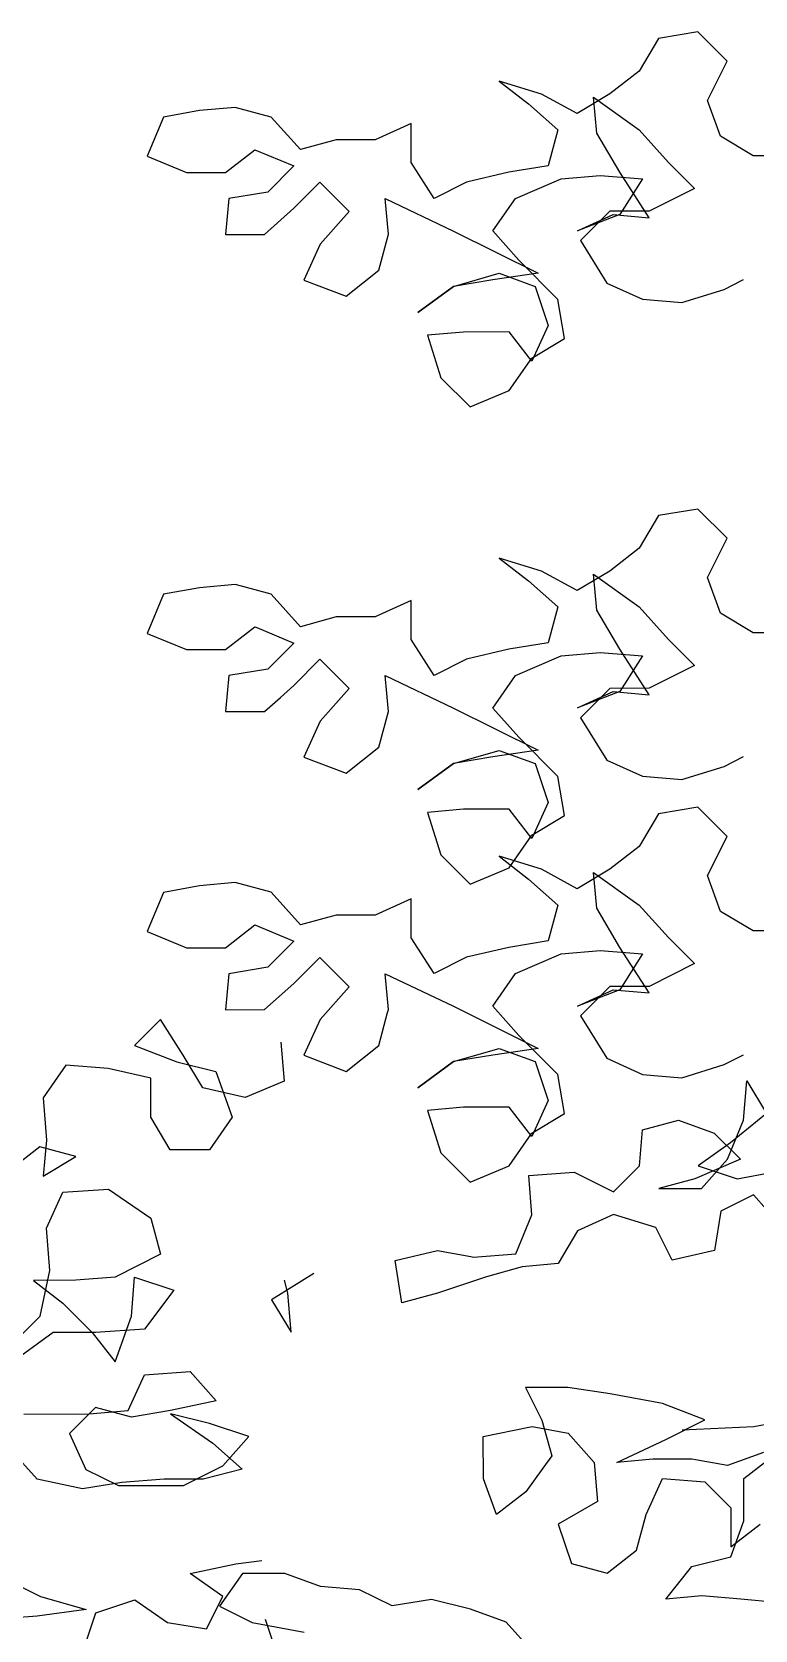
# Model space of a CAD drawing. Header units: millimetres. Extents: x 61831 to 121408, y 302 to 24841.
# Drawn here: x 98153 to 98535, y 7666 to 8509 of the extents above; entities that cross this region are included whole.
import ezdxf

# ---------------------------------------------------------------- set-up
doc = ezdxf.new("R2010")
doc.units = ezdxf.units.MM

# ---------------------------------------------------------------- blocks, each defined once
blk = doc.blocks.new('A$C299802A9')
at = {"color": 66, "true_color": 0x638500}
for p, q in [((1361.64, 5251.34), (1341.02, 5247.89)), ((1377.12, 5235.89), (1361.64, 5251.34)), ((1341.02, 5247.89), (1330.72, 5230.69)), ((1366.83, 5215.25), (1377.12, 5235.89)), ((1279.16, 5218.61), (1256.81, 5225.46)), ((1256.81, 5225.46), (1272.29, 5213.45)), ((1330.72, 5230.69), (1315.26, 5218.64)), ((1298.08, 5208.31), (1279.16, 5218.61)), ((1315.26, 5218.64), (1298.08, 5208.31)), ((1308.4, 5198.01), (1306.67, 5216.92)), ((1306.67, 5216.92), (1330.75, 5199.75)), ((1098.69, 5209.85), (1079.79, 5206.39)), ((1117.6, 5211.59), (1098.69, 5209.85)), ((1136.51, 5206.45), (1117.6, 5211.59)), ((1272.29, 5213.45), (1287.78, 5199.71)), ((1373.72, 5196.35), (1366.83, 5215.25)), ((1079.79, 5206.39), (1071.21, 5185.76)), ((1152, 5189.27), (1136.51, 5206.45)), ((1210.42, 5203.08), (1191.52, 5194.46)), ((1210.44, 5182.45), (1210.42, 5203.08)), ((1170.9, 5194.45), (1152, 5189.27)), ((1191.52, 5194.46), (1170.9, 5194.45)), ((1287.78, 5199.71), (1282.64, 5180.8)), ((1320.45, 5177.39), (1308.4, 5198.01)), ((1330.75, 5199.75), (1346.23, 5182.57)), ((1390.92, 5186.05), (1373.72, 5196.35)), ((1071.21, 5185.76), (1091.85, 5177.19)), ((1112.47, 5177.2), (1127.93, 5189.25)), ((1127.93, 5189.25), (1148.57, 5180.67)), ((1416.7, 5186.08), (1390.92, 5186.05)), ((1091.85, 5177.19), (1112.47, 5177.2)), ((1148.57, 5180.67), (1134.83, 5166.91)), ((1222.49, 5163.55), (1210.44, 5182.45)), ((1262.01, 5177.34), (1239.67, 5172.16)), ((1282.64, 5180.8), (1262.01, 5177.34)), ((1289.52, 5173.93), (1310.14, 5175.67)), ((1310.14, 5175.67), (1332.49, 5173.97)), ((1335.95, 5153.34), (1320.45, 5177.39)), ((1346.23, 5182.57), (1360, 5168.84)), ((1134.83, 5166.91), (1114.2, 5163.45)), ((1148.59, 5158.33), (1162.32, 5172.09)), ((1162.32, 5172.09), (1177.81, 5156.64)), ((1239.67, 5172.16), (1222.49, 5163.55)), ((1265.46, 5163.59), (1289.52, 5173.93)), ((1332.49, 5173.97), (1320.48, 5155.05)), ((1360, 5168.84), (1335.94, 5156.78)), ((1114.2, 5163.45), (1112.5, 5144.55)), ((1133.13, 5144.56), (1148.59, 5158.33)), ((1198.45, 5144.62), (1196.71, 5163.53)), ((1196.71, 5163.53), (1232.82, 5146.37)), ((1253.45, 5146.39), (1265.46, 5163.59)), ((1177.81, 5156.64), (1162.35, 5139.43)), ((1320.48, 5155.05), (1298.14, 5146.43)), ((1298.14, 5146.43), (1317.04, 5155.05)), ((1315.32, 5156.76), (1299.86, 5141.28)), ((1335.94, 5156.78), (1315.32, 5156.76)), ((1317.04, 5155.05), (1335.95, 5153.34)), ((1112.5, 5144.55), (1133.13, 5144.56)), ((1193.31, 5125.71), (1198.45, 5144.62)), ((1232.82, 5146.37), (1277.53, 5124.07)), ((1267.21, 5130.94), (1253.45, 5146.39)), ((1299.86, 5141.28), (1313.63, 5118.95)), ((1162.35, 5139.43), (1153.78, 5120.52)), ((1176.13, 5111.95), (1193.31, 5125.71)), ((1287.86, 5110.33), (1267.21, 5130.94)), ((1153.78, 5120.52), (1176.13, 5111.95)), ((1232.85, 5117.15), (1213.95, 5103.39)), ((1213.95, 5103.39), (1232.85, 5117.15)), ((1232.85, 5117.15), (1256.91, 5124.05)), ((1253.47, 5120.61), (1232.85, 5117.15)), ((1277.53, 5124.07), (1253.47, 5120.61)), ((1256.91, 5124.05), (1275.82, 5117.19)), ((1275.82, 5117.19), (1282.71, 5096.57)), ((1313.63, 5118.95), (1332.55, 5110.37)), ((1375.51, 5115.57), (1385.82, 5120.73)), ((1291.31, 5089.71), (1287.86, 5110.33)), ((1332.55, 5110.37), (1353.18, 5108.67)), ((1353.18, 5108.67), (1375.51, 5115.57)), ((1238.03, 5093.09), (1219.12, 5091.36)), ((1219.12, 5091.36), (1226.02, 5069.02)), ((1262.09, 5093.12), (1238.03, 5093.09)), ((1274.14, 5077.66), (1262.09, 5093.12)), ((1282.71, 5096.57), (1274.14, 5077.66)), ((1274.14, 5079.38), (1291.31, 5089.71)), ((1262.12, 5062.18), (1274.14, 5079.38)), ((1226.02, 5069.02), (1241.5, 5053.56)), ((1241.5, 5053.56), (1262.12, 5062.18)), ((1361.64, 4999.76), (1341.02, 4996.3)), ((1377.12, 4984.3), (1361.64, 4999.76)), ((1341.02, 4996.3), (1330.72, 4979.1)), ((1366.83, 4963.67), (1377.12, 4984.3)), ((1279.16, 4967.02), (1256.81, 4973.88)), ((1256.81, 4973.88), (1272.29, 4961.86)), ((1330.72, 4979.1), (1315.26, 4967.06)), ((1298.08, 4956.73), (1279.16, 4967.02)), ((1315.26, 4967.06), (1298.08, 4956.73)), ((1308.4, 4946.42), (1306.67, 4965.33)), ((1306.67, 4965.33), (1330.75, 4948.16)), ((1136.51, 4954.86), (1121.54, 4958.93)), ((1272.29, 4961.86), (1287.78, 4948.12)), ((1373.72, 4944.77), (1366.83, 4963.67)), ((1152, 4937.69), (1136.51, 4954.86)), ((1210.42, 4951.49), (1191.52, 4942.88)), ((1210.44, 4930.87), (1210.42, 4951.49)), ((1287.78, 4948.12), (1282.64, 4929.21)), ((1330.75, 4948.16), (1346.23, 4930.99)), ((1170.9, 4942.86), (1152, 4937.69)), ((1191.52, 4942.88), (1170.9, 4942.86)), ((1320.45, 4925.81), (1308.4, 4946.42)), ((1390.92, 4934.47), (1373.72, 4944.77)), ((1128.92, 4937.25), (1148.57, 4929.09)), ((1222.49, 4911.97), (1210.44, 4930.87)), ((1346.23, 4930.99), (1360, 4917.25)), ((1416.7, 4934.49), (1390.92, 4934.47)), ((1148.57, 4929.09), (1135.99, 4916.49)), ((1262.01, 4925.76), (1239.67, 4920.58)), ((1282.64, 4929.21), (1262.01, 4925.76)), ((1265.46, 4912.01), (1289.52, 4922.34)), ((1289.52, 4922.34), (1310.14, 4924.08)), ((1310.14, 4924.08), (1332.49, 4922.38)), ((1335.95, 4901.76), (1320.45, 4925.81)), ((1332.49, 4922.38), (1320.48, 4903.46)), ((1148.59, 4906.74), (1162.32, 4920.51)), ((1162.32, 4920.51), (1177.81, 4905.05)), ((1239.67, 4920.58), (1222.49, 4911.97)), ((1360, 4917.25), (1335.94, 4905.2)), ((1141.47, 4900.4), (1148.59, 4906.74)), ((1177.81, 4905.05), (1162.35, 4887.85)), ((1198.45, 4893.04), (1196.71, 4911.95)), ((1196.71, 4911.95), (1232.82, 4894.79)), ((1253.45, 4894.81), (1265.46, 4912.01)), ((1315.32, 4905.18), (1299.86, 4889.69)), ((1335.94, 4905.2), (1315.32, 4905.18)), ((1320.48, 4903.46), (1298.14, 4894.85)), ((1298.14, 4894.85), (1317.04, 4903.46)), ((1317.04, 4903.46), (1335.95, 4901.76)), ((1193.31, 4874.13), (1198.45, 4893.04)), ((1232.82, 4894.79), (1277.53, 4872.49)), ((1267.21, 4879.35), (1253.45, 4894.81)), ((1299.86, 4889.69), (1313.63, 4867.36)), ((1162.35, 4887.85), (1153.78, 4868.93)), ((1176.13, 4860.36), (1193.31, 4874.13)), ((1232.85, 4865.57), (1256.91, 4872.47)), ((1277.53, 4872.49), (1253.47, 4869.03)), ((1256.91, 4872.47), (1275.82, 4865.61)), ((1287.86, 4858.74), (1267.21, 4879.35)), ((1153.78, 4868.93), (1176.13, 4860.36)), ((1232.85, 4865.57), (1213.95, 4851.8)), ((1213.95, 4851.8), (1232.85, 4865.57)), ((1253.47, 4869.03), (1232.85, 4865.57)), ((1275.82, 4865.61), (1282.71, 4844.99)), ((1313.63, 4867.36), (1332.55, 4858.78)), ((1353.18, 4857.08), (1375.51, 4863.98)), ((1375.51, 4863.98), (1385.82, 4869.15)), ((1291.31, 4838.12), (1287.86, 4858.74)), ((1332.55, 4858.78), (1353.18, 4857.08)), ((1238.03, 4841.51), (1219.12, 4839.77)), ((1219.12, 4839.77), (1226.02, 4817.43)), ((1262.09, 4841.53), (1238.03, 4841.51)), ((1274.14, 4826.07), (1262.09, 4841.53)), ((1282.71, 4844.99), (1274.14, 4826.07)), ((1274.14, 4827.79), (1291.31, 4838.12)), ((1341.02, 4839.06), (1330.72, 4821.86)), ((1361.64, 4842.52), (1341.02, 4839.06)), ((1377.12, 4827.06), (1361.64, 4842.52)), ((1262.12, 4810.59), (1274.14, 4827.79)), ((1330.72, 4821.86), (1315.26, 4809.82)), ((1366.83, 4806.43), (1377.12, 4827.06)), ((1226.02, 4817.43), (1241.5, 4801.98)), ((1279.16, 4809.78), (1256.81, 4816.64)), ((1256.81, 4816.64), (1272.29, 4804.62)), ((1241.5, 4801.98), (1262.12, 4810.59)), ((1272.29, 4804.62), (1287.78, 4790.88)), ((1298.08, 4799.49), (1279.16, 4809.78)), ((1315.26, 4809.82), (1298.08, 4799.49)), ((1308.4, 4789.18), (1306.67, 4808.09)), ((1306.67, 4808.09), (1330.75, 4790.92)), ((1373.72, 4787.52), (1366.83, 4806.43)), ((1210.42, 4794.25), (1191.52, 4785.64)), ((1210.44, 4773.62), (1210.42, 4794.25)), ((1287.78, 4790.88), (1282.64, 4771.97)), ((1320.45, 4768.57), (1308.4, 4789.18)), ((1330.75, 4790.92), (1346.23, 4773.75)), ((1390.92, 4777.23), (1373.72, 4787.52)), ((1191.52, 4785.64), (1180.54, 4785.63)), ((1222.49, 4754.73), (1210.44, 4773.62)), ((1282.64, 4771.97), (1262.01, 4768.52)), ((1346.23, 4773.75), (1360, 4760.01)), ((1416.7, 4777.25), (1390.92, 4777.23)), ((1239.67, 4763.34), (1222.49, 4754.73)), ((1262.01, 4768.52), (1239.67, 4763.34)), ((1265.46, 4754.77), (1289.52, 4765.1)), ((1289.52, 4765.1), (1310.14, 4766.84)), ((1310.14, 4766.84), (1332.49, 4765.14)), ((1335.95, 4744.52), (1320.45, 4768.57)), ((1332.49, 4765.14), (1320.48, 4746.22)), ((1198.45, 4735.8), (1196.71, 4754.7)), ((1196.71, 4754.7), (1232.82, 4737.55)), ((1253.45, 4737.57), (1265.46, 4754.77)), ((1360, 4760.01), (1335.94, 4747.96)), ((1320.48, 4746.22), (1298.14, 4737.61)), ((1298.14, 4737.61), (1317.04, 4746.22)), ((1315.32, 4747.94), (1299.86, 4732.45)), ((1335.94, 4747.96), (1315.32, 4747.94)), ((1317.04, 4746.22), (1335.95, 4744.52)), ((1232.82, 4737.55), (1277.53, 4715.24)), ((1267.21, 4722.11), (1253.45, 4737.57)), ((1198.03, 4734.26), (1198.45, 4735.8)), ((1299.86, 4732.45), (1313.63, 4710.12)), ((1287.86, 4701.5), (1267.21, 4722.11)), ((1232.85, 4708.33), (1256.91, 4715.23)), ((1253.47, 4711.78), (1232.85, 4708.33)), ((1277.53, 4715.24), (1253.47, 4711.78)), ((1256.91, 4715.23), (1275.82, 4708.37)), ((1375.51, 4706.74), (1385.82, 4711.91)), ((1232.85, 4708.33), (1213.95, 4694.56)), ((1213.95, 4694.56), (1232.85, 4708.33)), ((1275.82, 4708.37), (1282.71, 4687.75)), ((1313.63, 4710.12), (1332.55, 4701.54)), ((1353.18, 4699.84), (1375.51, 4706.74)), ((1291.31, 4680.88), (1287.86, 4701.5)), ((1332.55, 4701.54), (1353.18, 4699.84)), ((1385.85, 4677.53), (1387.55, 4698.16)), ((1387.55, 4698.16), (1397.88, 4680.98)), ((1282.71, 4687.75), (1274.14, 4668.83)), ((1238.03, 4684.27), (1219.12, 4682.53)), ((1219.12, 4682.53), (1226.02, 4660.19)), ((1262.09, 4684.29), (1238.03, 4684.27)), ((1274.14, 4668.83), (1262.09, 4684.29)), ((1274.14, 4670.55), (1291.31, 4680.88)), ((1332.57, 4672.32), (1351.48, 4677.5)), ((1351.48, 4677.5), (1370.39, 4670.64)), ((1377.28, 4656.89), (1385.85, 4677.53)), ((1397.88, 4680.98), (1378.99, 4665.49)), ((1262.12, 4653.35), (1274.14, 4670.55)), ((1330.87, 4653.41), (1332.57, 4672.32)), ((1370.39, 4670.64), (1384.15, 4656.9)), ((1378.99, 4665.49), (1361.81, 4653.44)), ((1226.02, 4660.19), (1241.5, 4644.74)), ((1241.5, 4644.74), (1262.12, 4653.35)), ((1317.14, 4639.65), (1330.87, 4653.41)), ((1384.15, 4656.9), (1360.1, 4646.57)), ((1361.81, 4653.44), (1382.45, 4646.59)), ((1363.54, 4641.41), (1377.28, 4656.89)), ((1272.44, 4648.2), (1296.5, 4649.95)), ((1274.17, 4627.58), (1272.44, 4648.2)), ((1296.5, 4649.95), (1317.14, 4639.65)), ((1360.1, 4646.57), (1341.2, 4641.39)), ((1382.45, 4646.59), (1401.35, 4650.04)), ((1341.2, 4641.39), (1363.54, 4641.41)), ((1391.05, 4638), (1373.87, 4629.39)), ((1404.81, 4622.54), (1391.05, 4638)), ((1265.6, 4606.95), (1274.17, 4627.58)), ((1317.15, 4627.62), (1298.25, 4619.01)), ((1339.5, 4620.76), (1317.15, 4627.62)), ((1373.87, 4629.39), (1370.45, 4608.76)), ((1298.25, 4619.01), (1287.95, 4601.81)), ((1348.11, 4603.58), (1339.5, 4620.76)), ((1241.88, 4605.46), (1243.26, 4605.21)), ((1243.26, 4605.21), (1265.6, 4606.95)), ((1287.95, 4601.81), (1269.04, 4600.07)), ((1370.45, 4608.76), (1348.11, 4603.58)), ((1250.14, 4594.9), (1245.95, 4593.5)), ((1269.04, 4600.07), (1250.14, 4594.9)), ((1293.17, 4536.5), (1270.82, 4536.48)), ((1270.82, 4536.48), (1279.43, 4519.3)), ((1315.51, 4533.08), (1293.17, 4536.5)), ((1343.02, 4527.95), (1315.51, 4533.08)), ((1365.37, 4519.37), (1343.02, 4527.95)), ((1279.43, 4519.3), (1284.6, 4500.39)), ((1344.76, 4509.04), (1365.37, 4519.37)), ((1391.16, 4515.96), (1410.06, 4519.42)), ((1272.5, 4515.5), (1274.28, 4515.85)), ((1274.28, 4515.85), (1293.19, 4512.43)), ((1293.19, 4512.43), (1306.95, 4496.98)), ((1318.98, 4496.99), (1344.76, 4509.04)), ((1353.35, 4514.21), (1391.16, 4515.96)), ((1396.33, 4502.21), (1377.43, 4495.32)), ((1284.6, 4500.39), (1279.87, 4493.86)), ((1306.95, 4496.98), (1308.69, 4476.35)), ((1337.89, 4498.72), (1318.98, 4496.99)), ((1358.52, 4498.74), (1337.89, 4498.72)), ((1377.43, 4495.32), (1358.52, 4498.74)), ((1386.03, 4488.45), (1401.49, 4500.5)), ((1334.48, 4469.5), (1343.06, 4488.41)), ((1343.06, 4488.41), (1365.4, 4486.72)), ((1365.4, 4486.72), (1379.17, 4472.98)), ((1386.05, 4466.11), (1386.03, 4488.45)), ((1308.69, 4476.35), (1288.07, 4464.3)), ((1329.34, 4450.59), (1334.48, 4469.5)), ((1379.17, 4472.98), (1379.19, 4452.35)), ((1288.07, 4464.3), (1294.97, 4443.68)), ((1379.19, 4447.2), (1386.05, 4466.11)), ((1379.19, 4452.35), (1394.64, 4464.4)), ((1313.88, 4438.54), (1329.34, 4450.59)), ((1294.97, 4443.68), (1313.88, 4438.54)), ((1344.83, 4424.82), (1358.57, 4442.02)), ((1358.57, 4442.02), (1379.19, 4447.2)), ((1363.74, 4426.55), (1344.83, 4424.82)), ((1384.37, 4424.85), (1363.74, 4426.55)), ((1403.28, 4423.15), (1384.37, 4424.85))]:
    blk.add_line(p, q, dxfattribs=at)
at = {"color": 58, "true_color": 0x4d6600}
for p, q in [((1098.69, 4958.26), (1079.79, 4954.81)), ((1117.6, 4960), (1098.69, 4958.26)), ((1121.54, 4958.93), (1117.6, 4960)), ((1079.79, 4954.81), (1071.21, 4934.18)), ((1071.21, 4934.18), (1091.85, 4925.6)), ((1112.47, 4925.62), (1127.93, 4937.67)), ((1127.93, 4937.67), (1128.92, 4937.25)), ((1091.85, 4925.6), (1112.47, 4925.62)), ((1134.83, 4915.33), (1114.2, 4911.87)), ((1135.99, 4916.49), (1134.83, 4915.33)), ((1114.2, 4911.87), (1112.5, 4892.96)), ((1133.13, 4892.98), (1141.47, 4900.4)), ((1112.5, 4892.96), (1133.13, 4892.98)), ((1079.79, 4797.57), (1071.21, 4776.93)), ((1098.69, 4801.02), (1079.79, 4797.57)), ((1117.6, 4802.76), (1098.69, 4801.02)), ((1136.51, 4797.62), (1117.6, 4802.76)), ((1152, 4780.45), (1136.51, 4797.62)), ((1112.47, 4768.38), (1127.93, 4780.42)), ((1127.93, 4780.42), (1148.57, 4771.85)), ((1170.9, 4785.62), (1152, 4780.45)), ((1180.54, 4785.63), (1170.9, 4785.62)), ((1071.21, 4776.93), (1091.85, 4768.36)), ((1148.57, 4771.85), (1134.83, 4758.09)), ((1091.85, 4768.36), (1112.47, 4768.38)), ((1148.59, 4749.5), (1162.32, 4763.27)), ((1162.32, 4763.27), (1177.81, 4747.81)), ((1114.2, 4754.63), (1112.5, 4735.72)), ((1134.83, 4758.09), (1114.2, 4754.63)), ((1133.13, 4735.74), (1148.59, 4749.5)), ((1177.81, 4747.81), (1162.35, 4730.61)), ((1078.13, 4730.53), (1064.39, 4716.77)), ((1090.18, 4711.64), (1078.13, 4730.53)), ((1112.5, 4735.72), (1133.13, 4735.74)), ((1162.35, 4730.61), (1153.78, 4711.69)), ((1193.31, 4716.89), (1198.03, 4734.26)), ((1064.39, 4716.77), (1086.74, 4708.19)), ((1100.51, 4694.46), (1090.18, 4711.64)), ((1141.74, 4718.56), (1143.48, 4697.93)), ((1153.78, 4711.69), (1176.13, 4703.12)), ((1176.13, 4703.12), (1193.31, 4716.89)), ((1028.31, 4706.42), (1016.29, 4689.22)), ((1050.65, 4704.72), (1028.31, 4706.42)), ((1073, 4699.59), (1050.65, 4704.72)), ((1086.74, 4708.19), (1107.38, 4703.06)), ((1107.38, 4703.06), (1115.99, 4679)), ((1073.02, 4678.96), (1073, 4699.59)), ((1122.86, 4689.32), (1100.51, 4694.46)), ((1143.48, 4697.93), (1122.86, 4689.32)), ((1016.29, 4689.22), (1018.03, 4666.88)), ((1083.35, 4661.78), (1073.02, 4678.96)), ((1115.99, 4679), (1103.98, 4661.8)), ((1014.59, 4663.44), (999.13, 4651.39)), ((1033.51, 4658.3), (1014.59, 4663.44)), ((1018.03, 4666.88), (1016.33, 4647.97)), ((1103.98, 4661.8), (1083.35, 4661.78)), ((1016.33, 4647.97), (1033.51, 4658.3)), ((1018.07, 4620.47), (1026.65, 4639.39)), ((1026.65, 4639.39), (1050.71, 4641.13)), ((1050.71, 4641.13), (1073.07, 4625.68)), ((1019.81, 4598.13), (1018.07, 4620.47)), ((1073.07, 4625.68), (1078.24, 4606.77)), ((1078.24, 4606.77), (1054.19, 4594.72)), ((1202, 4603.45), (1224.34, 4608.63)), ((1205.46, 4581.11), (1202, 4603.45)), ((1224.34, 4608.63), (1241.88, 4605.46)), ((1014.68, 4574.06), (1019.81, 4598.13)), ((1054.19, 4594.72), (1033.57, 4592.98)), ((1062.8, 4574.1), (1064.5, 4594.73)), ((1064.5, 4594.73), (1085.14, 4587.87)), ((1159.04, 4596.53), (1136.71, 4582.76)), ((1245.95, 4593.5), (1224.37, 4586.28)), ((1033.57, 4592.98), (1011.22, 4592.96)), ((1011.22, 4592.96), (1026.7, 4580.94)), ((1085.14, 4587.87), (1069.69, 4567.23)), ((1145.3, 4586.21), (1143.57, 4593.08)), ((1147.04, 4565.58), (1145.3, 4586.21)), ((1224.37, 4586.28), (1205.46, 4581.11)), ((1026.7, 4580.94), (1042.19, 4565.49)), ((1136.71, 4582.76), (1147.04, 4565.58)), ((1000.94, 4560.29), (1014.68, 4574.06)), ((1054.23, 4550.03), (1062.8, 4574.1)), ((1021.56, 4565.47), (1002.66, 4551.7)), ((1043.9, 4565.49), (1021.56, 4565.47)), ((1042.19, 4565.49), (1054.23, 4550.03)), ((1069.69, 4567.23), (1043.9, 4565.49)), ((1061.13, 4524.25), (1069.71, 4543.17)), ((1069.71, 4543.17), (1093.77, 4544.91)), ((1093.77, 4544.91), (1107.53, 4529.45)), ((1043.94, 4525.96), (1030.2, 4512.19)), ((1062.85, 4520.82), (1043.94, 4525.96)), ((1107.53, 4529.45), (1083.48, 4524.27)), ((1006.13, 4522.48), (1040.51, 4522.52)), ((1040.51, 4522.52), (1061.13, 4524.25)), ((1083.48, 4524.27), (1062.85, 4520.82)), ((1104.11, 4517.42), (1083.48, 4522.55)), ((1083.48, 4522.55), (1105.84, 4507.11)), ((1124.74, 4510.56), (1104.11, 4517.42)), ((1030.2, 4512.19), (1038.81, 4493.29)), ((1111, 4495.08), (1124.74, 4510.56)), ((1248.5, 4510.67), (1272.5, 4515.5)), ((1248.52, 4488.33), (1248.5, 4510.67)), ((1013.04, 4488.11), (999.27, 4503.57)), ((1105.84, 4507.11), (1121.32, 4493.37)), ((1038.81, 4493.29), (1056.01, 4484.71)), ((1090.39, 4484.75), (1111, 4495.08)), ((1121.32, 4493.37), (1100.7, 4488.19)), ((1279.87, 4493.86), (1270.87, 4481.47)), ((1037.1, 4482.98), (1013.04, 4488.11)), ((1057.73, 4486.43), (1037.1, 4482.98)), ((1056.01, 4484.71), (1090.39, 4484.75)), ((1080.07, 4488.17), (1057.73, 4486.43)), ((1100.7, 4488.19), (1080.07, 4488.17)), ((1255.41, 4469.43), (1248.52, 4488.33)), ((1270.87, 4481.47), (1255.41, 4469.43)), ((1289.62, 4465.2), (1288.07, 4464.3)), ((1288.07, 4464.3), (1294.97, 4443.68)), ((1093.87, 4438.34), (1117.93, 4443.52)), ((1117.93, 4443.52), (1131.68, 4445.25)), ((1294.97, 4443.68), (1297.15, 4443.09)), ((994.18, 4436.53), (1014.81, 4426.24)), ((1111.07, 4426.32), (1093.87, 4438.34)), ((1121.37, 4438.37), (1109.35, 4421.17)), ((1143.71, 4438.39), (1121.37, 4438.37)), ((1162.63, 4431.53), (1143.71, 4438.39)), ((1014.81, 4426.24), (1038.88, 4419.38)), ((1102.49, 4409.13), (1111.07, 4426.32)), ((1183.26, 4429.83), (1162.63, 4431.53)), ((1200.45, 4421.25), (1183.26, 4429.83)), ((1221.08, 4424.71), (1200.45, 4421.25)), ((1241.71, 4419.57), (1221.08, 4424.71)), ((1038.88, 4419.38), (1013.1, 4415.92)), ((1037.18, 4397.04), (1044.04, 4417.67)), ((1044.04, 4417.67), (1064.66, 4424.56)), ((1064.66, 4424.56), (1081.86, 4412.55)), ((1109.35, 4421.17), (1126.55, 4412.59)), ((1260.62, 4412.71), (1241.71, 4419.57)), ((1013.1, 4415.92), (990.76, 4414.18)), ((1081.86, 4412.55), (1102.49, 4409.13)), ((1126.55, 4412.59), (1154.06, 4407.46)), ((1133.42, 4414.31), (1140.32, 4393.69)), ((1274.39, 4397.25), (1260.62, 4412.71))]:
    blk.add_line(p, q, dxfattribs=at)

msp = doc.modelspace()

# ---------------------------------------------------------------- block references
msp.add_blockref('A$C299802A9', (97142.95, 3257.83))

doc.saveas('drawing.dxf')
